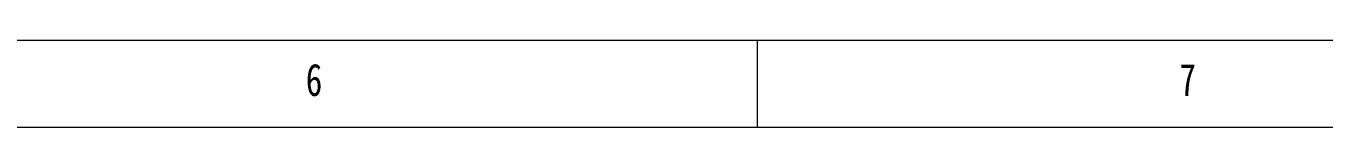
# Model space of a CAD drawing. Header units: millimetres. Extents: x 5 to 416, y 2 to 292.
# Drawn here: x 268.2 to 342.4, y 287 to 292 of the extents above; entities that cross this region are included whole.
import ezdxf

# ---------------------------------------------------------------- set-up
doc = ezdxf.new("R2010")
doc.units = ezdxf.units.MM
doc.styles.add('SLDTEXTSTYLE0', font='TXT', dxfattribs={"width": 0.75})

msp = doc.modelspace()

# ---------------------------------------------------------------- linework, layer by layer
at = {"color": 7, "linetype": 'Continuous', "lineweight": 18}
for p, q in [((415.50564, 292), (5.50564, 292)), ((310, 292), (310, 287)), ((410.50564, 287), (10.50564, 287))]:
    msp.add_line(p, q, dxfattribs=at)

# ---------------------------------------------------------------- texts
at = {"color": 7, "linetype": 'Continuous', "lineweight": 0, "char_height": 1.85208, "attachment_point": 1, "style": 'SLDTEXTSTYLE0'}
for s, insert in [('6', (284.16667, 290.66802)), ('7', (334.16667, 290.66802))]:
    msp.add_mtext(s, dxfattribs=dict(at, insert=insert))

doc.saveas('drawing.dxf')
